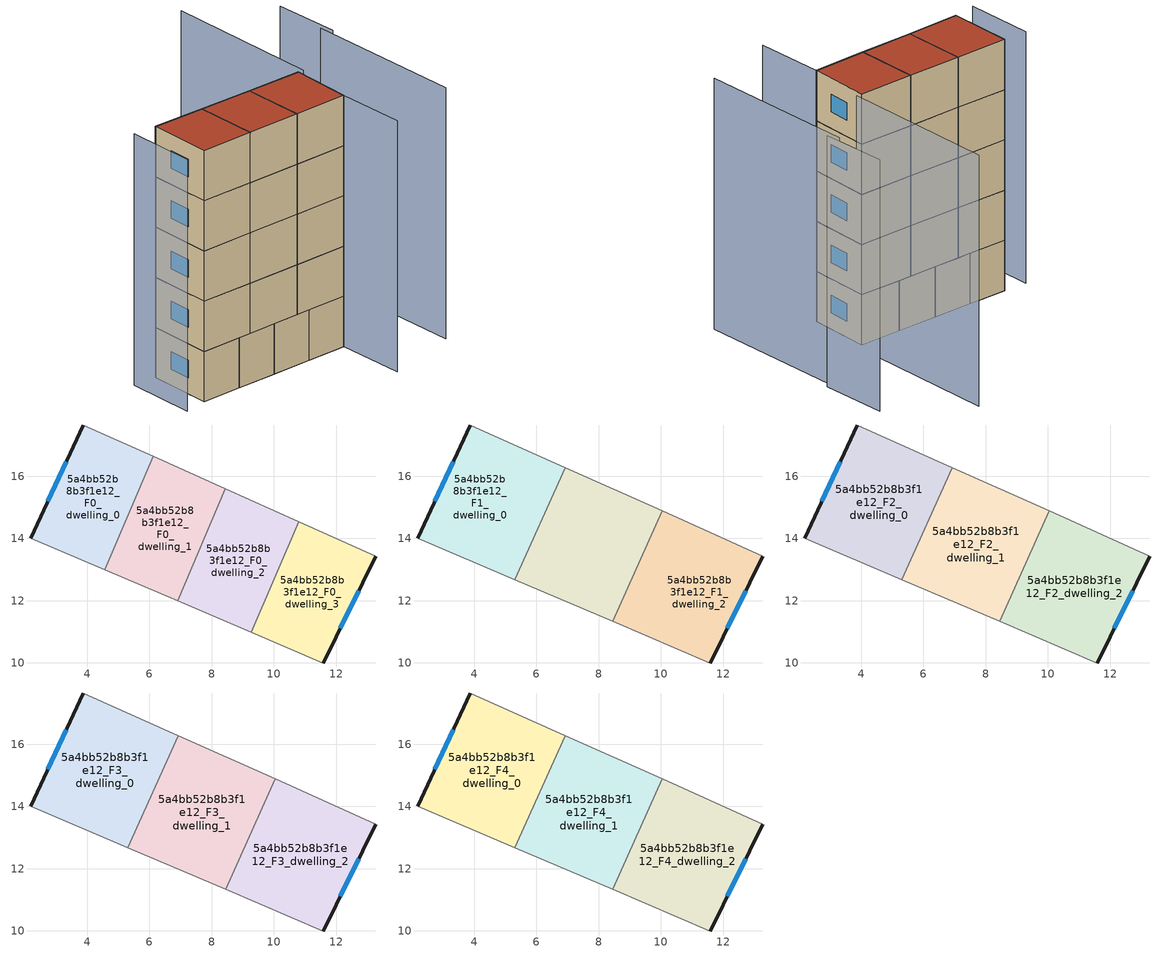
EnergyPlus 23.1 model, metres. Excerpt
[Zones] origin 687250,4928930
5a4bb52b8b3f1e12_F0_dwelling_0
 floor ground (EU_floor_Construction): 4.56,12.99 6.12,16.64 3.87,17.65 2.19,14.01 z0
 wall outside (EU_wall_Construction): 2.19,14.01 3.87,17.65 z0:3
 wall to 5a4bb52b8b3f1e12_F0_dwelling_1 (EU_wall_Construction): 6.12,16.64 4.56,12.99 z0:3
 wall adiabatic (EU_wall_Construction): 4.56,12.99 2.19,14.01 / 3.87,17.65 6.12,16.64 z0:3
 window (EU_Window_Construction): 2.74,15.19 3.33,16.46 z0.98:2.02
5a4bb52b8b3f1e12_F0_dwelling_1
 floor ground (EU_floor_Construction): 6.91,11.99 8.45,15.6 6.12,16.64 4.56,12.99 z0
 wall to 5a4bb52b8b3f1e12_F0_dwelling_2 (EU_wall_Construction): 8.45,15.6 6.91,11.99 z0:3
 wall adiabatic (EU_wall_Construction): 6.91,11.99 4.56,12.99 / 6.12,16.64 8.45,15.6 z0:3
 ceiling adiabatic (EU_roof_Construction): 8.45,15.6 6.91,11.99 5.31,12.68 6.92,16.28 z3
5a4bb52b8b3f1e12_F0_dwelling_2
 floor ground (EU_floor_Construction): 9.28,10.98 10.8,14.54 8.45,15.6 6.91,11.99 z0
 wall to 5a4bb52b8b3f1e12_F0_dwelling_3 (EU_wall_Construction): 10.8,14.54 9.28,10.98 z0:3
 wall adiabatic (EU_wall_Construction): 9.28,10.98 6.91,11.99 / 8.45,15.6 10.8,14.54 z0:3
5a4bb52b8b3f1e12_F0_dwelling_3
 floor ground (EU_floor_Construction): 11.58,10 13.27,13.43 10.8,14.54 9.28,10.98 z0
 wall outside (EU_wall_Construction): 13.27,13.43 11.58,10 z0:3
 wall adiabatic (EU_wall_Construction): 11.58,10 9.28,10.98 / 10.8,14.54 13.27,13.43 z0:3
 window (EU_Window_Construction): 12.72,12.32 12.13,11.11 z0.98:2.02
5a4bb52b8b3f1e12_F1_dwelling_0
 floor to 5a4bb52b8b3f1e12_F0_dwelling_0 (EU_floor_Construction): 4.56,12.99 6.12,16.64 3.87,17.65 2.19,14.01 z3
 floor to 5a4bb52b8b3f1e12_F0_dwelling_1 (EU_floor_Construction): 5.31,12.68 6.92,16.28 6.12,16.64 4.56,12.99 z3
 wall outside (EU_wall_Construction): 2.19,14.01 3.87,17.65 z3:6
 wall to 5a4bb52b8b3f1e12_F1_dwelling_1 (EU_wall_Construction): 6.92,16.28 5.31,12.67 z3:6
 wall adiabatic (EU_wall_Construction): 5.31,12.67 2.19,14.01 / 3.87,17.65 6.92,16.28 z3:6
 window (EU_Window_Construction): 2.74,15.19 3.33,16.46 z3.98:5.02
5a4bb52b8b3f1e12_F1_dwelling_1
 floor to 5a4bb52b8b3f1e12_F0_dwelling_2 (EU_floor_Construction): 8.45,11.33 10.04,14.88 8.45,15.6 6.91,11.99 z3
 floor adiabatic (EU_floor_Construction): 6.91,11.99 8.45,15.6 6.92,16.28 5.31,12.67 z3
 wall to 5a4bb52b8b3f1e12_F1_dwelling_2 (EU_wall_Construction): 10.04,14.88 8.45,11.33 z3:6
 wall adiabatic (EU_wall_Construction): 8.45,11.33 5.31,12.67 / 6.92,16.28 10.04,14.88 z3:6
5a4bb52b8b3f1e12_F1_dwelling_2
 floor to 5a4bb52b8b3f1e12_F0_dwelling_2 (EU_floor_Construction): 9.28,10.98 10.8,14.54 10.04,14.88 8.45,11.33 z3
 floor to 5a4bb52b8b3f1e12_F0_dwelling_3 (EU_floor_Construction): 11.58,10 13.27,13.43 10.8,14.54 9.28,10.98 z3
 wall outside (EU_wall_Construction): 13.27,13.43 11.58,10 z3:6
 wall adiabatic (EU_wall_Construction): 11.58,10 8.45,11.33 / 10.04,14.88 13.27,13.43 z3:6
 window (EU_Window_Construction): 12.72,12.32 12.13,11.11 z3.98:5.02
5a4bb52b8b3f1e12_F2_dwelling_0
 floor to 5a4bb52b8b3f1e12_F1_dwelling_0 (EU_floor_Construction): 5.31,12.67 6.92,16.28 3.87,17.65 2.19,14.01 z6
 wall outside (EU_wall_Construction): 2.19,14.01 3.87,17.65 z6:9
 wall to 5a4bb52b8b3f1e12_F2_dwelling_1 (EU_wall_Construction): 6.92,16.28 5.31,12.67 z6:9
 wall adiabatic (EU_wall_Construction): 5.31,12.67 2.19,14.01 / 3.87,17.65 6.92,16.28 z6:9
 window (EU_Window_Construction): 2.74,15.19 3.33,16.46 z6.98:8.02
5a4bb52b8b3f1e12_F2_dwelling_1
 floor to 5a4bb52b8b3f1e12_F1_dwelling_1 (EU_floor_Construction): 8.45,11.33 10.04,14.88 6.92,16.28 5.31,12.67 z6
 wall to 5a4bb52b8b3f1e12_F2_dwelling_2 (EU_wall_Construction): 10.04,14.88 8.45,11.33 z6:9
 wall adiabatic (EU_wall_Construction): 8.45,11.33 5.31,12.67 / 6.92,16.28 10.04,14.88 z6:9
5a4bb52b8b3f1e12_F2_dwelling_2
 floor to 5a4bb52b8b3f1e12_F1_dwelling_2 (EU_floor_Construction): 11.58,10 13.27,13.43 10.04,14.88 8.45,11.33 z6
 wall outside (EU_wall_Construction): 13.27,13.43 11.58,10 z6:9
 wall adiabatic (EU_wall_Construction): 11.58,10 8.45,11.33 / 10.04,14.88 13.27,13.43 z6:9
 window (EU_Window_Construction): 12.72,12.32 12.13,11.11 z6.98:8.02
5a4bb52b8b3f1e12_F3_dwelling_0
 floor to 5a4bb52b8b3f1e12_F2_dwelling_0 (EU_floor_Construction): 5.31,12.67 6.92,16.28 3.87,17.65 2.19,14.01 z9
 wall outside (EU_wall_Construction): 2.19,14.01 3.87,17.65 z9:12
 wall to 5a4bb52b8b3f1e12_F3_dwelling_1 (EU_wall_Construction): 6.92,16.28 5.31,12.67 z9:12
 wall adiabatic (EU_wall_Construction): 5.31,12.67 2.19,14.01 / 3.87,17.65 6.92,16.28 z9:12
 window (EU_Window_Construction): 2.74,15.19 3.33,16.46 z9.98:11.02
5a4bb52b8b3f1e12_F3_dwelling_1
 floor to 5a4bb52b8b3f1e12_F2_dwelling_1 (EU_floor_Construction): 8.45,11.33 10.04,14.88 6.92,16.28 5.31,12.67 z9
 wall to 5a4bb52b8b3f1e12_F3_dwelling_2 (EU_wall_Construction): 10.04,14.88 8.45,11.33 z9:12
 wall adiabatic (EU_wall_Construction): 8.45,11.33 5.31,12.67 / 6.92,16.28 10.04,14.88 z9:12
5a4bb52b8b3f1e12_F3_dwelling_2
 floor to 5a4bb52b8b3f1e12_F2_dwelling_2 (EU_floor_Construction): 11.58,10 13.27,13.43 10.04,14.88 8.45,11.33 z9
 wall outside (EU_wall_Construction): 13.27,13.43 11.58,10 z9:12
 wall adiabatic (EU_wall_Construction): 11.58,10 8.45,11.33 / 10.04,14.88 13.27,13.43 z9:12
 window (EU_Window_Construction): 12.72,12.32 12.13,11.11 z9.98:11.02
5a4bb52b8b3f1e12_F4_dwelling_0
 floor to 5a4bb52b8b3f1e12_F3_dwelling_0 (EU_floor_Construction): 5.31,12.67 6.92,16.28 3.87,17.65 2.19,14.01 z12
 wall outside (EU_wall_Construction): 2.19,14.01 3.87,17.65 z12:15
 wall to 5a4bb52b8b3f1e12_F4_dwelling_1 (EU_wall_Construction): 6.92,16.28 5.31,12.67 z12:15
 wall adiabatic (EU_wall_Construction): 5.31,12.67 2.19,14.01 / 3.87,17.65 6.92,16.28 z12:15
 window (EU_Window_Construction): 2.74,15.19 3.33,16.46 z12.98:14.02
 roof outside (EU_roof_Construction): 6.92,16.28 5.31,12.67 2.19,14.01 3.87,17.65 z15
5a4bb52b8b3f1e12_F4_dwelling_1
 floor to 5a4bb52b8b3f1e12_F3_dwelling_1 (EU_floor_Construction): 8.45,11.33 10.04,14.88 6.92,16.28 5.31,12.67 z12
 wall to 5a4bb52b8b3f1e12_F4_dwelling_2 (EU_wall_Construction): 10.04,14.88 8.45,11.33 z12:15
 wall adiabatic (EU_wall_Construction): 8.45,11.33 5.31,12.67 / 6.92,16.28 10.04,14.88 z12:15
 roof outside (EU_roof_Construction): 10.04,14.88 8.45,11.33 5.31,12.67 6.92,16.28 z15
5a4bb52b8b3f1e12_F4_dwelling_2
 floor to 5a4bb52b8b3f1e12_F3_dwelling_2 (EU_floor_Construction): 11.58,10 13.27,13.43 10.04,14.88 8.45,11.33 z12
 wall outside (EU_wall_Construction): 13.27,13.43 11.58,10 z12:15
 wall adiabatic (EU_wall_Construction): 11.58,10 8.45,11.33 / 10.04,14.88 13.27,13.43 z12:15
 window (EU_Window_Construction): 12.72,12.32 12.13,11.11 z12.98:14.02
 roof outside (EU_roof_Construction): 13.27,13.43 11.58,10 8.45,11.33 10.04,14.88 z15
shading: 14.74,5.38 18.73,14.58 / 18.79,13.88 20.37,17.7 / 11.6,10.03 9.91,6.06 / 2.55,18.3 0.77,14.37 / 17.62,22.33 13.58,13.3 z0:15
[Building]
EU S2 Campaign: North Axis=0; Terrain=City; Solar Distribution=FullExterior
[Site:Location]
Bologna: Latitude=44.5; Longitude=11.25; Time Zone=1; Elevation=37
[SizingPeriod:WeatherFileDays]
AnnualSizingPeriod: Begin Month=1; Begin Day of Month=1; End Month=12; End Day of Month=31; Day of Week for Start Day=Monday; Use Weather File Daylight Saving Period=No; Use Weather File Rain and Snow Indicators=No
[MATERIAL]
EU_InternalMass_Material: Roughness=MediumRough; Thickness=0.1; Conductivity=1; Density=1800; Specific Heat=900; Thermal Absorptance=0.9; Solar Absorptance=0.7; Visible Absorptance=0.7
[MATERIAL:NOMASS] Roughness=MediumRough; Thermal Absorptance=0.9; Solar Absorptance=0.7; Visible Absorptance=0.7
Name | Thermal Resistance
EU_wall_NoMass | 0.905828
EU_roof_NoMass | 0.37593
EU_floor_NoMass | 0.67114
[WINDOWMATERIAL:SIMPLEGLAZINGSYSTEM]
EU_Window_SimpleGlazing: UFactor=4.52486; Solar Heat Gain Coefficient=0.85; Visible Transmittance=0.85
[CONSTRUCTION]
EU_wall_Construction: EU_wall_NoMass
EU_roof_Construction: EU_roof_NoMass
EU_floor_Construction: EU_floor_NoMass
EU_InternalMass_Construction: EU_InternalMass_Material
EU_Window_Construction: EU_Window_SimpleGlazing
[ZONE] Type=1; Multiplier=1; Ceiling Height=autocalculate; Floor Area=autocalculate; Part of Total Floor Area=Yes
Name | Volume
5a4bb52b8b3f1e12_F0_dwelling_0; 5a4bb52b8b3f1e12_F0_dwelling_2 | 30.1392
5a4bb52b8b3f1e12_F1_dwelling_0; 5a4bb52b8b3f1e12_F2_dwelling_0; 5a4bb52b8b3f1e12_F3_dwelling_0; 5a4bb52b8b3f1e12_F4_dwelling_0 | 40.1748
5a4bb52b8b3f1e12_F0_dwelling_1 | 30.1289
5a4bb52b8b3f1e12_F1_dwelling_1; 5a4bb52b8b3f1e12_F2_dwelling_1; 5a4bb52b8b3f1e12_F3_dwelling_1; 5a4bb52b8b3f1e12_F4_dwelling_1 | 40.1755
5a4bb52b8b3f1e12_F1_dwelling_2; 5a4bb52b8b3f1e12_F2_dwelling_2; 5a4bb52b8b3f1e12_F3_dwelling_2; 5a4bb52b8b3f1e12_F4_dwelling_2 | 40.1807
5a4bb52b8b3f1e12_F0_dwelling_3 | 30.1304
[INTERNALMASS] Construction=EU_InternalMass_Construction
Name | Zone or ZoneList | Surface Area
5a4bb52b8b3f1e12_F0_dwelling_0_EU_InternalMass | 5a4bb52b8b3f1e12_F0_dwelling_0 | 10.0462
5a4bb52b8b3f1e12_F0_dwelling_1_EU_InternalMass | 5a4bb52b8b3f1e12_F0_dwelling_1 | 10.0432
5a4bb52b8b3f1e12_F0_dwelling_2_EU_InternalMass | 5a4bb52b8b3f1e12_F0_dwelling_2 | 10.0465
5a4bb52b8b3f1e12_F0_dwelling_3_EU_InternalMass | 5a4bb52b8b3f1e12_F0_dwelling_3 | 10.0438
5a4bb52b8b3f1e12_F1_dwelling_0_EU_InternalMass | 5a4bb52b8b3f1e12_F1_dwelling_0 | 13.3921
5a4bb52b8b3f1e12_F1_dwelling_1_EU_InternalMass | 5a4bb52b8b3f1e12_F1_dwelling_1 | 13.392
5a4bb52b8b3f1e12_F1_dwelling_2_EU_InternalMass | 5a4bb52b8b3f1e12_F1_dwelling_2 | 13.3938
5a4bb52b8b3f1e12_F2_dwelling_0_EU_InternalMass | 5a4bb52b8b3f1e12_F2_dwelling_0 | 13.3921
5a4bb52b8b3f1e12_F2_dwelling_1_EU_InternalMass | 5a4bb52b8b3f1e12_F2_dwelling_1 | 13.392
5a4bb52b8b3f1e12_F2_dwelling_2_EU_InternalMass | 5a4bb52b8b3f1e12_F2_dwelling_2 | 13.3938
5a4bb52b8b3f1e12_F3_dwelling_0_EU_InternalMass | 5a4bb52b8b3f1e12_F3_dwelling_0 | 13.3921
5a4bb52b8b3f1e12_F3_dwelling_1_EU_InternalMass | 5a4bb52b8b3f1e12_F3_dwelling_1 | 13.392
5a4bb52b8b3f1e12_F3_dwelling_2_EU_InternalMass | 5a4bb52b8b3f1e12_F3_dwelling_2 | 13.3938
5a4bb52b8b3f1e12_F4_dwelling_0_EU_InternalMass | 5a4bb52b8b3f1e12_F4_dwelling_0 | 13.3921
5a4bb52b8b3f1e12_F4_dwelling_1_EU_InternalMass | 5a4bb52b8b3f1e12_F4_dwelling_1 | 13.392
5a4bb52b8b3f1e12_F4_dwelling_2_EU_InternalMass | 5a4bb52b8b3f1e12_F4_dwelling_2 | 13.3938
[OTHEREQUIPMENT] Fuel Type=Electricity; Design Level Calculation Method=Watts/Area; Power per Zone Floor Area=1; Fraction Latent=0; Fraction Radiant=0; Fraction Lost=0; Carbon Dioxide Generation Rate=0; EndUse Subcategory=EU_Step8_InternalGains
Name | Zone or ZoneList or Space or SpaceList | Schedule
EU_Step8_InternalGain_5a4bb52b8b3f1e12_F0_dwelling_0_f000 | 5a4bb52b8b3f1e12_F0_dwelling_0 | EU_Step8_GainSchedule_5a4bb52b8b3f1e12_F0_dwelling_0_f000
EU_Step8_InternalGain_5a4bb52b8b3f1e12_F0_dwelling_1_f000 | 5a4bb52b8b3f1e12_F0_dwelling_1 | EU_Step8_GainSchedule_5a4bb52b8b3f1e12_F0_dwelling_1_f000
EU_Step8_InternalGain_5a4bb52b8b3f1e12_F0_dwelling_2_f000 | 5a4bb52b8b3f1e12_F0_dwelling_2 | EU_Step8_GainSchedule_5a4bb52b8b3f1e12_F0_dwelling_2_f000
EU_Step8_InternalGain_5a4bb52b8b3f1e12_F0_dwelling_3_f000 | 5a4bb52b8b3f1e12_F0_dwelling_3 | EU_Step8_GainSchedule_5a4bb52b8b3f1e12_F0_dwelling_3_f000
EU_Step8_InternalGain_5a4bb52b8b3f1e12_F1_dwelling_0_f000 | 5a4bb52b8b3f1e12_F1_dwelling_0 | EU_Step8_GainSchedule_5a4bb52b8b3f1e12_F1_dwelling_0_f000
EU_Step8_InternalGain_5a4bb52b8b3f1e12_F1_dwelling_1_f000 | 5a4bb52b8b3f1e12_F1_dwelling_1 | EU_Step8_GainSchedule_5a4bb52b8b3f1e12_F1_dwelling_1_f000
EU_Step8_InternalGain_5a4bb52b8b3f1e12_F1_dwelling_2_f000 | 5a4bb52b8b3f1e12_F1_dwelling_2 | EU_Step8_GainSchedule_5a4bb52b8b3f1e12_F1_dwelling_2_f000
EU_Step8_InternalGain_5a4bb52b8b3f1e12_F2_dwelling_0_f000 | 5a4bb52b8b3f1e12_F2_dwelling_0 | EU_Step8_GainSchedule_5a4bb52b8b3f1e12_F2_dwelling_0_f000
EU_Step8_InternalGain_5a4bb52b8b3f1e12_F2_dwelling_1_f000 | 5a4bb52b8b3f1e12_F2_dwelling_1 | EU_Step8_GainSchedule_5a4bb52b8b3f1e12_F2_dwelling_1_f000
EU_Step8_InternalGain_5a4bb52b8b3f1e12_F2_dwelling_2_f000 | 5a4bb52b8b3f1e12_F2_dwelling_2 | EU_Step8_GainSchedule_5a4bb52b8b3f1e12_F2_dwelling_2_f000
EU_Step8_InternalGain_5a4bb52b8b3f1e12_F3_dwelling_0_f000 | 5a4bb52b8b3f1e12_F3_dwelling_0 | EU_Step8_GainSchedule_5a4bb52b8b3f1e12_F3_dwelling_0_f000
EU_Step8_InternalGain_5a4bb52b8b3f1e12_F3_dwelling_1_f000 | 5a4bb52b8b3f1e12_F3_dwelling_1 | EU_Step8_GainSchedule_5a4bb52b8b3f1e12_F3_dwelling_1_f000
EU_Step8_InternalGain_5a4bb52b8b3f1e12_F3_dwelling_2_f000 | 5a4bb52b8b3f1e12_F3_dwelling_2 | EU_Step8_GainSchedule_5a4bb52b8b3f1e12_F3_dwelling_2_f000
EU_Step8_InternalGain_5a4bb52b8b3f1e12_F4_dwelling_0_f000 | 5a4bb52b8b3f1e12_F4_dwelling_0 | EU_Step8_GainSchedule_5a4bb52b8b3f1e12_F4_dwelling_0_f000
EU_Step8_InternalGain_5a4bb52b8b3f1e12_F4_dwelling_1_f000 | 5a4bb52b8b3f1e12_F4_dwelling_1 | EU_Step8_GainSchedule_5a4bb52b8b3f1e12_F4_dwelling_1_f000
EU_Step8_InternalGain_5a4bb52b8b3f1e12_F4_dwelling_2_f000 | 5a4bb52b8b3f1e12_F4_dwelling_2 | EU_Step8_GainSchedule_5a4bb52b8b3f1e12_F4_dwelling_2_f000
[ZONEVENTILATION:DESIGNFLOWRATE] Schedule=EU_AlwaysOn; Design Flow Rate Calculation Method=AirChanges/Hour; Air Changes per Hour=0.73129; Ventilation Type=Natural; Fan Pressure Rise=0; Fan Total Efficiency=1; Constant Term Coefficient=1; Temperature Term Coefficient=0; Velocity Term Coefficient=0; Velocity Squared Term Coefficient=0; Minimum Indoor Temperature=-100; Maximum Indoor Temperature=100; Delta Temperature=-100; Minimum Outdoor Temperature=-100; Maximum Outdoor Temperature=100; Maximum Wind Speed=40
Name | Zone or ZoneList or Space or SpaceList
EU_ConstantAir_5a4bb52b8b3f1e12_F0_dwelling_0 | 5a4bb52b8b3f1e12_F0_dwelling_0
EU_ConstantAir_5a4bb52b8b3f1e12_F0_dwelling_1 | 5a4bb52b8b3f1e12_F0_dwelling_1
EU_ConstantAir_5a4bb52b8b3f1e12_F0_dwelling_2 | 5a4bb52b8b3f1e12_F0_dwelling_2
EU_ConstantAir_5a4bb52b8b3f1e12_F0_dwelling_3 | 5a4bb52b8b3f1e12_F0_dwelling_3
EU_ConstantAir_5a4bb52b8b3f1e12_F1_dwelling_0 | 5a4bb52b8b3f1e12_F1_dwelling_0
EU_ConstantAir_5a4bb52b8b3f1e12_F1_dwelling_1 | 5a4bb52b8b3f1e12_F1_dwelling_1
EU_ConstantAir_5a4bb52b8b3f1e12_F1_dwelling_2 | 5a4bb52b8b3f1e12_F1_dwelling_2
EU_ConstantAir_5a4bb52b8b3f1e12_F2_dwelling_0 | 5a4bb52b8b3f1e12_F2_dwelling_0
EU_ConstantAir_5a4bb52b8b3f1e12_F2_dwelling_1 | 5a4bb52b8b3f1e12_F2_dwelling_1
EU_ConstantAir_5a4bb52b8b3f1e12_F2_dwelling_2 | 5a4bb52b8b3f1e12_F2_dwelling_2
EU_ConstantAir_5a4bb52b8b3f1e12_F3_dwelling_0 | 5a4bb52b8b3f1e12_F3_dwelling_0
EU_ConstantAir_5a4bb52b8b3f1e12_F3_dwelling_1 | 5a4bb52b8b3f1e12_F3_dwelling_1
EU_ConstantAir_5a4bb52b8b3f1e12_F3_dwelling_2 | 5a4bb52b8b3f1e12_F3_dwelling_2
EU_ConstantAir_5a4bb52b8b3f1e12_F4_dwelling_0 | 5a4bb52b8b3f1e12_F4_dwelling_0
EU_ConstantAir_5a4bb52b8b3f1e12_F4_dwelling_1 | 5a4bb52b8b3f1e12_F4_dwelling_1
EU_ConstantAir_5a4bb52b8b3f1e12_F4_dwelling_2 | 5a4bb52b8b3f1e12_F4_dwelling_2
[HVACTEMPLATE:THERMOSTAT] Constant Heating Setpoint=20; Constant Cooling Setpoint=50
EU_HeatOnly_5a4bb52b8b3f1e12_F0_dwelling_0; EU_HeatOnly_5a4bb52b8b3f1e12_F0_dwelling_1; EU_HeatOnly_5a4bb52b8b3f1e12_F0_dwelling_2; EU_HeatOnly_5a4bb52b8b3f1e12_F0_dwelling_3; EU_HeatOnly_5a4bb52b8b3f1e12_F1_dwelling_0; EU_HeatOnly_5a4bb52b8b3f1e12_F1_dwelling_1; EU_HeatOnly_5a4bb52b8b3f1e12_F1_dwelling_2; EU_HeatOnly_5a4bb52b8b3f1e12_F2_dwelling_0; EU_HeatOnly_5a4bb52b8b3f1e12_F2_dwelling_1; EU_HeatOnly_5a4bb52b8b3f1e12_F2_dwelling_2; EU_HeatOnly_5a4bb52b8b3f1e12_F3_dwelling_0; EU_HeatOnly_5a4bb52b8b3f1e12_F3_dwelling_1; EU_HeatOnly_5a4bb52b8b3f1e12_F3_dwelling_2; EU_HeatOnly_5a4bb52b8b3f1e12_F4_dwelling_0; EU_HeatOnly_5a4bb52b8b3f1e12_F4_dwelling_1; EU_HeatOnly_5a4bb52b8b3f1e12_F4_dwelling_2
[HVACTEMPLATE:ZONE:IDEALLOADSAIRSYSTEM] System Availability Schedule=EU_AlwaysOn; Maximum Heating Supply Air Temperature=50; Minimum Cooling Supply Air Temperature=13; Maximum Heating Supply Air Humidity Ratio=0.0156; Minimum Cooling Supply Air Humidity Ratio=0.0077; Heating Limit=NoLimit; Cooling Limit=NoLimit; Heating Availability Schedule=EU_AlwaysOn; Cooling Availability Schedule=EU_CoolingOff; Dehumidification Control Type=ConstantSensibleHeatRatio; Cooling Sensible Heat Ratio=0.7; Dehumidification Setpoint=60; Humidification Control Type=None; Humidification Setpoint=30; Outdoor Air Method=None; Outdoor Air Flow Rate per Person=0.00944; Outdoor Air Flow Rate per Zone Floor Area=0; Outdoor Air Flow Rate per Zone=0; Demand Controlled Ventilation Type=None; Outdoor Air Economizer Type=NoEconomizer; Heat Recovery Type=None; Sensible Heat Recovery Effectiveness=0.7; Latent Heat Recovery Effectiveness=0.65
Name | Template Thermostat
5a4bb52b8b3f1e12_F0_dwelling_0 | EU_HeatOnly_5a4bb52b8b3f1e12_F0_dwelling_0
5a4bb52b8b3f1e12_F0_dwelling_1 | EU_HeatOnly_5a4bb52b8b3f1e12_F0_dwelling_1
5a4bb52b8b3f1e12_F0_dwelling_2 | EU_HeatOnly_5a4bb52b8b3f1e12_F0_dwelling_2
5a4bb52b8b3f1e12_F0_dwelling_3 | EU_HeatOnly_5a4bb52b8b3f1e12_F0_dwelling_3
5a4bb52b8b3f1e12_F1_dwelling_0 | EU_HeatOnly_5a4bb52b8b3f1e12_F1_dwelling_0
5a4bb52b8b3f1e12_F1_dwelling_1 | EU_HeatOnly_5a4bb52b8b3f1e12_F1_dwelling_1
5a4bb52b8b3f1e12_F1_dwelling_2 | EU_HeatOnly_5a4bb52b8b3f1e12_F1_dwelling_2
5a4bb52b8b3f1e12_F2_dwelling_0 | EU_HeatOnly_5a4bb52b8b3f1e12_F2_dwelling_0
5a4bb52b8b3f1e12_F2_dwelling_1 | EU_HeatOnly_5a4bb52b8b3f1e12_F2_dwelling_1
5a4bb52b8b3f1e12_F2_dwelling_2 | EU_HeatOnly_5a4bb52b8b3f1e12_F2_dwelling_2
5a4bb52b8b3f1e12_F3_dwelling_0 | EU_HeatOnly_5a4bb52b8b3f1e12_F3_dwelling_0
5a4bb52b8b3f1e12_F3_dwelling_1 | EU_HeatOnly_5a4bb52b8b3f1e12_F3_dwelling_1
5a4bb52b8b3f1e12_F3_dwelling_2 | EU_HeatOnly_5a4bb52b8b3f1e12_F3_dwelling_2
5a4bb52b8b3f1e12_F4_dwelling_0 | EU_HeatOnly_5a4bb52b8b3f1e12_F4_dwelling_0
5a4bb52b8b3f1e12_F4_dwelling_1 | EU_HeatOnly_5a4bb52b8b3f1e12_F4_dwelling_1
5a4bb52b8b3f1e12_F4_dwelling_2 | EU_HeatOnly_5a4bb52b8b3f1e12_F4_dwelling_2
[SIZING:ZONE] Zone Cooling Design Supply Air Temperature Input Method=SupplyAirTemperature; Zone Cooling Design Supply Air Temperature=13; Zone Heating Design Supply Air Temperature Input Method=SupplyAirTemperature; Zone Heating Design Supply Air Temperature=50; Zone Cooling Design Supply Air Humidity Ratio=0.008; Zone Heating Design Supply Air Humidity Ratio=0.008; Cooling Design Air Flow Method=DesignDay; Cooling Design Air Flow Rate=0; Cooling Minimum Air Flow per Zone Floor Area=0.000762; Cooling Minimum Air Flow=0; Cooling Minimum Air Flow Fraction=0.2; Heating Design Air Flow Method=DesignDay; Heating Design Air Flow Rate=0; Heating Maximum Air Flow per Zone Floor Area=0.002032; Heating Maximum Air Flow=0.141576; Heating Maximum Air Flow Fraction=0.3; Account for Dedicated Outdoor Air System=No; Dedicated Outdoor Air System Control Strategy=NeutralSupplyAir; Dedicated Outdoor Air Low Setpoint Temperature for Design=autosize; Dedicated Outdoor Air High Setpoint Temperature for Design=autosize; Zone Load Sizing Method=Sensible Load Only No Latent Load; Zone Latent Cooling Design Supply Air Humidity Ratio Input Method=HumidityRatioDifference; Zone Cooling Design Supply Air Humidity Ratio Difference=0.005; Zone Latent Heating Design Supply Air Humidity Ratio Input Method=HumidityRatioDifference; Zone Humidification Design Supply Air Humidity Ratio Difference=0.005
5a4bb52b8b3f1e12_F0_dwelling_0; 5a4bb52b8b3f1e12_F0_dwelling_1; 5a4bb52b8b3f1e12_F0_dwelling_2; 5a4bb52b8b3f1e12_F0_dwelling_3; 5a4bb52b8b3f1e12_F1_dwelling_0; 5a4bb52b8b3f1e12_F1_dwelling_1; 5a4bb52b8b3f1e12_F1_dwelling_2; 5a4bb52b8b3f1e12_F2_dwelling_0; 5a4bb52b8b3f1e12_F2_dwelling_1; 5a4bb52b8b3f1e12_F2_dwelling_2; 5a4bb52b8b3f1e12_F3_dwelling_0; 5a4bb52b8b3f1e12_F3_dwelling_1; 5a4bb52b8b3f1e12_F3_dwelling_2; 5a4bb52b8b3f1e12_F4_dwelling_0; 5a4bb52b8b3f1e12_F4_dwelling_1; 5a4bb52b8b3f1e12_F4_dwelling_2
[SCHEDULE:CONSTANT]
Name | Hourly Value
EU_AlwaysOn | 1
EU_CoolingOff | 0
[SCHEDULE:FILE] Column Number=1; Rows to Skip at Top=0; Number of Hours of Data=8760; Column Separator=Comma; Interpolate to Timestep=No; Minutes per Item=60; Adjust Schedule for Daylight Savings=Yes
Name | File
EU_Step8_GainSchedule_5a4bb52b8b3f1e12_F0_dwelling_0_f000 | ../../schedules/5a4bb52b8b3f1e12/5a4bb52b8b3f1e12_F0_dwelling_0_f000_gain.csv
EU_Step8_GainSchedule_5a4bb52b8b3f1e12_F0_dwelling_1_f000 | ../../schedules/5a4bb52b8b3f1e12/5a4bb52b8b3f1e12_F0_dwelling_1_f000_gain.csv
EU_Step8_GainSchedule_5a4bb52b8b3f1e12_F0_dwelling_2_f000 | ../../schedules/5a4bb52b8b3f1e12/5a4bb52b8b3f1e12_F0_dwelling_2_f000_gain.csv
EU_Step8_GainSchedule_5a4bb52b8b3f1e12_F0_dwelling_3_f000 | ../../schedules/5a4bb52b8b3f1e12/5a4bb52b8b3f1e12_F0_dwelling_3_f000_gain.csv
EU_Step8_GainSchedule_5a4bb52b8b3f1e12_F1_dwelling_0_f000 | ../../schedules/5a4bb52b8b3f1e12/5a4bb52b8b3f1e12_F1_dwelling_0_f000_gain.csv
EU_Step8_GainSchedule_5a4bb52b8b3f1e12_F1_dwelling_1_f000 | ../../schedules/5a4bb52b8b3f1e12/5a4bb52b8b3f1e12_F1_dwelling_1_f000_gain.csv
EU_Step8_GainSchedule_5a4bb52b8b3f1e12_F1_dwelling_2_f000 | ../../schedules/5a4bb52b8b3f1e12/5a4bb52b8b3f1e12_F1_dwelling_2_f000_gain.csv
EU_Step8_GainSchedule_5a4bb52b8b3f1e12_F2_dwelling_0_f000 | ../../schedules/5a4bb52b8b3f1e12/5a4bb52b8b3f1e12_F2_dwelling_0_f000_gain.csv
EU_Step8_GainSchedule_5a4bb52b8b3f1e12_F2_dwelling_1_f000 | ../../schedules/5a4bb52b8b3f1e12/5a4bb52b8b3f1e12_F2_dwelling_1_f000_gain.csv
EU_Step8_GainSchedule_5a4bb52b8b3f1e12_F2_dwelling_2_f000 | ../../schedules/5a4bb52b8b3f1e12/5a4bb52b8b3f1e12_F2_dwelling_2_f000_gain.csv
EU_Step8_GainSchedule_5a4bb52b8b3f1e12_F3_dwelling_0_f000 | ../../schedules/5a4bb52b8b3f1e12/5a4bb52b8b3f1e12_F3_dwelling_0_f000_gain.csv
EU_Step8_GainSchedule_5a4bb52b8b3f1e12_F3_dwelling_1_f000 | ../../schedules/5a4bb52b8b3f1e12/5a4bb52b8b3f1e12_F3_dwelling_1_f000_gain.csv
EU_Step8_GainSchedule_5a4bb52b8b3f1e12_F3_dwelling_2_f000 | ../../schedules/5a4bb52b8b3f1e12/5a4bb52b8b3f1e12_F3_dwelling_2_f000_gain.csv
EU_Step8_GainSchedule_5a4bb52b8b3f1e12_F4_dwelling_0_f000 | ../../schedules/5a4bb52b8b3f1e12/5a4bb52b8b3f1e12_F4_dwelling_0_f000_gain.csv
EU_Step8_GainSchedule_5a4bb52b8b3f1e12_F4_dwelling_1_f000 | ../../schedules/5a4bb52b8b3f1e12/5a4bb52b8b3f1e12_F4_dwelling_1_f000_gain.csv
EU_Step8_GainSchedule_5a4bb52b8b3f1e12_F4_dwelling_2_f000 | ../../schedules/5a4bb52b8b3f1e12/5a4bb52b8b3f1e12_F4_dwelling_2_f000_gain.csv
